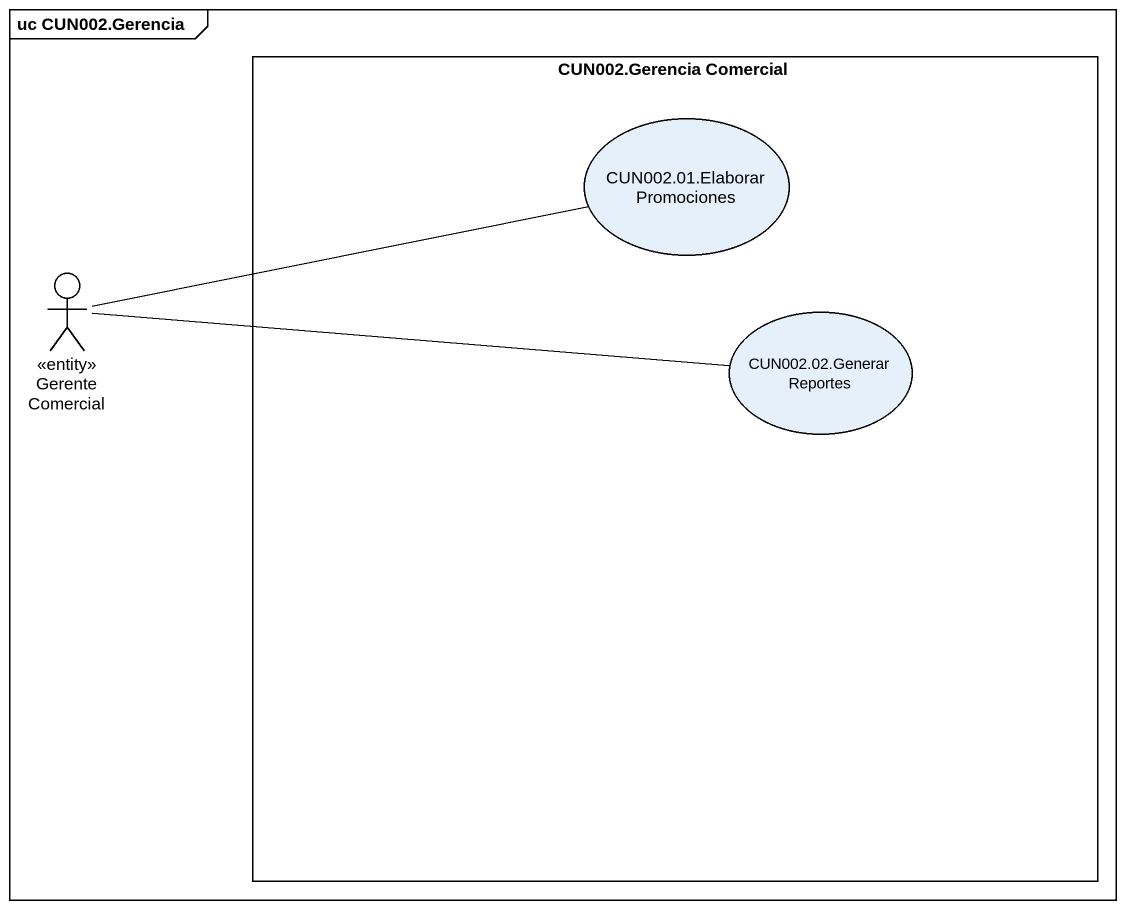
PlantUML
@startuml
mainframe uc CUN002.Gerencia
rectangle "CUN002.Gerencia Comercial" as CUN002_Gerencia_Comercial {
  usecase "CUN002.01.Elaborar Promociones" as CUN002_01_Elaborar
  usecase "CUN002.02.Generar Reportes" as CUN002_02_Generar_Reportes
}
actor "Gerente Comercial" as Gerente_Comercial <<entity>>
Gerente_Comercial -right- CUN002_01_Elaborar
Gerente_Comercial -right- CUN002_02_Generar_Reportes
@enduml
